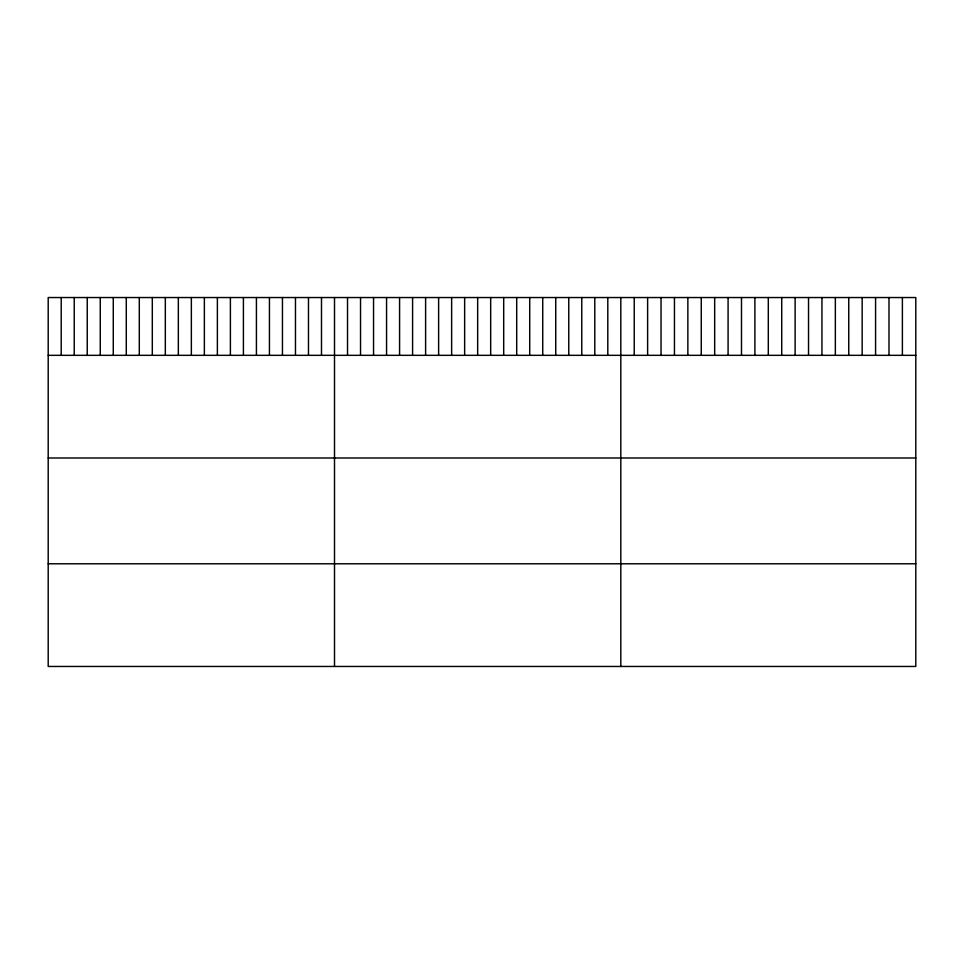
<?xml version="1.0" encoding="UTF-8"?>
<svg xmlns="http://www.w3.org/2000/svg" width="964" height="964" viewBox="0 0 964 964"><rect width="100%" height="100%" fill="white"/><g stroke="black" fill="none" stroke-linecap="round" stroke-linejoin="round"><path stroke-width="1.45" d="M915.8 355.33L915.8 666.461L48.2 666.461L48.2 297.539L915.8 297.539L915.8 355.33L48.2 355.33M48.2 457.996L915.8 457.996M48.2 563.783L915.8 563.783M902.388 297.539L902.388 355.33M888.989 297.539L888.989 355.33M875.577 297.539L875.577 355.33M862.165 297.539L862.165 355.33M848.754 297.539L848.754 355.33M835.354 297.539L835.354 355.33M821.943 297.539L821.943 355.33M808.531 297.539L808.531 355.33M795.119 297.539L795.119 355.33M781.72 297.539L781.72 355.33M768.308 297.539L768.308 355.33M754.896 297.539L754.896 355.33M741.497 297.539L741.497 355.33M728.085 297.539L728.085 355.33M714.673 297.539L714.673 355.33M701.262 297.539L701.262 355.33M687.862 297.539L687.862 355.33M674.451 297.539L674.451 355.33M661.039 297.539L661.039 355.33M647.627 297.539L647.627 355.33M634.228 297.539L634.228 355.33M620.816 297.539L620.816 666.461M607.802 297.539L607.802 355.33M594.788 297.539L594.788 355.33M581.774 297.539L581.774 355.33M568.76 297.539L568.76 355.33M555.746 297.539L555.746 355.33M542.732 297.539L542.732 355.33M529.718 297.539L529.718 355.33M516.704 297.539L516.704 355.33M503.69 297.539L503.69 355.33M490.676 297.539L490.676 355.33M477.662 297.539L477.662 355.33M464.648 297.539L464.648 355.33M451.634 297.539L451.634 355.33M438.62 297.539L438.62 355.33M425.606 297.539L425.606 355.33M412.592 297.539L412.592 355.33M399.578 297.539L399.578 355.33M386.564 297.539L386.564 355.33M373.55 297.539L373.55 355.33M360.536 297.539L360.536 355.33M347.522 297.539L347.522 355.33M334.508 297.539L334.508 666.461M321.494 297.539L321.494 355.33M308.48 297.539L308.48 355.33M295.466 297.539L295.466 355.33M282.452 297.539L282.452 355.33M269.438 297.539L269.438 355.33M256.424 297.539L256.424 355.33M243.41 297.539L243.41 355.33M230.396 297.539L230.396 355.33M217.382 297.539L217.382 355.33M204.368 297.539L204.368 355.33M191.354 297.539L191.354 355.33M178.34 297.539L178.34 355.33M165.326 297.539L165.326 355.33M152.312 297.539L152.312 355.33M139.298 297.539L139.298 355.33M126.284 297.539L126.284 355.33M113.27 297.539L113.27 355.33M100.256 297.539L100.256 355.33M87.242 297.539L87.242 355.33M74.228 297.539L74.228 355.33M61.214 297.539L61.214 355.33"/></g></svg>
